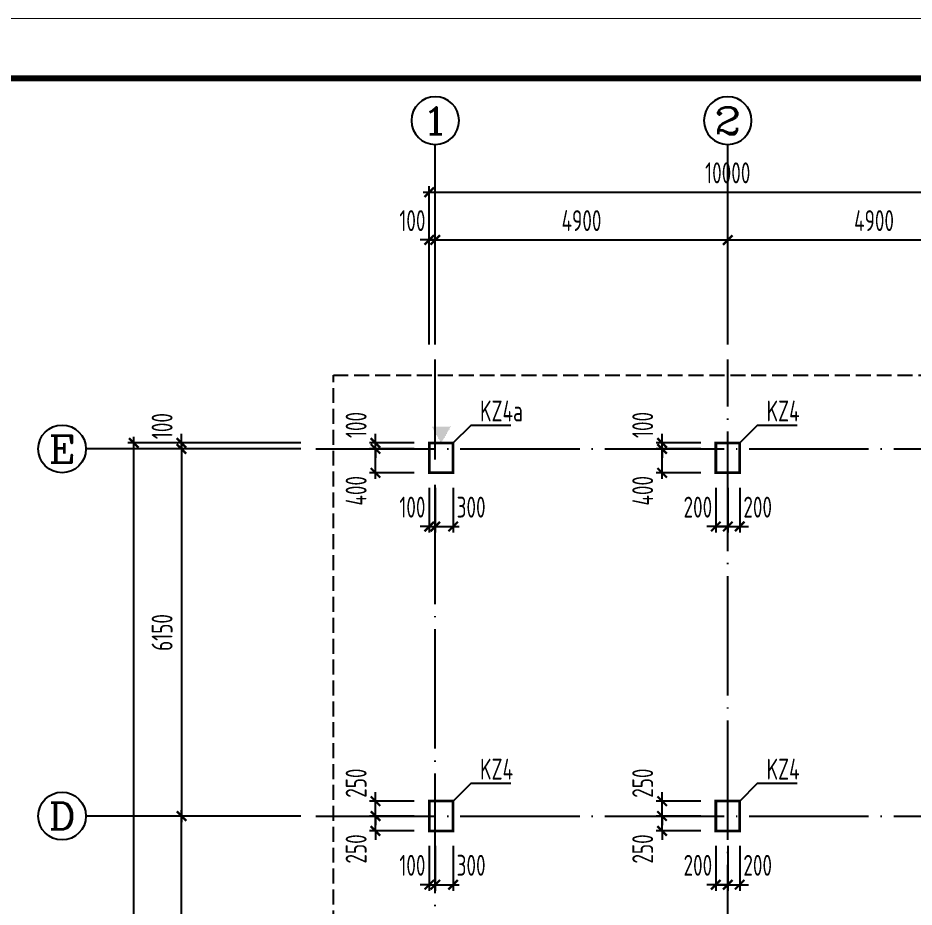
# Model space of a CAD drawing. Extents: x 287149 to 898857, y 100802 to 160212.
# Drawn here: x 613297 to 628308, y 127937 to 142832 of the extents above; entities that cross this region are included whole.
import ezdxf
from ezdxf.enums import TextEntityAlignment as Align

# ---------------------------------------------------------------- set-up
doc = ezdxf.new("R2010")
doc.units = 0
doc.header["$LTSCALE"] = 1000
doc.linetypes.add('DASH', pattern=[0.35, 0.25, -0.1])
doc.linetypes.add('DOTE', pattern=[2.42, 2, -0.2, 0.02, -0.2])
doc.layers.get('0').update_dxf_attribs({"linetype": 'CONTINUOUS'})
doc.layers.get('DEFPOINTS').update_dxf_attribs({"linetype": 'CONTINUOUS'})
for name, color, linetype in [('AXIS', 8, 'DOTE'), ('AXIS_DIM', 3, 'CONTINUOUS'), ('AXIS_TEXT', 3, 'CONTINUOUS'), ('COLU', 7, 'CONTINUOUS'), ('DIM', 3, 'CONTINUOUS'), ('FRAME', 3, 'CONTINUOUS'), ('SJSM', 150, 'CONTINUOUS'), ('TEXT', 7, 'CONTINUOUS'), ('填充', 8, 'CONTINUOUS')]:
    doc.layers.add(name, color=color, linetype=linetype)
doc.styles.add('_AXIS', font='complex.shx', dxfattribs={"bigfont": 'gbcbig.shx'})
doc.styles.add('COMPLEX', font='COMPLEX')
doc.styles.add('TSSD_Dimension', font='tssdeng.shx', dxfattribs={"width": 0.7, "bigfont": 'hztxt.shx'})
doc.styles.add('TSSD_Rein', font='tssdeng.shx', dxfattribs={"width": 0.7, "bigfont": 'hztxt.shx'})
doc.dimstyles.new('TSSD_100_100', dxfattribs={"dimtxt": 350, "dimasz": 150, "dimexe": 100, "dimexo": 250, "dimgap": 150, "dimtad": 1, "dimdec": 0, "dimzin": 0, "dimdsep": 46, "dimtxsty": 'TSSD_Dimension', "dimblk": 'ARCHTICK', "dimcen": 0, "dimdle": 100, "dimclrd": 3, "dimclre": 3, "dimclrt": 7, "dimadec": 0, "dimazin": 0, "dimtfac": 1, "dimtdec": 0, "dimtix": 1, "dimtmove": 2, "dimatfit": 3, "dimfxl": 100, "dimtolj": 1, "dimtzin": 0, "dimarcsym": 0})

# ---------------------------------------------------------------- blocks, each defined once
blk = doc.blocks.new('A$C2F0C53E4')
at = {"layer": 'FRAME'}
for points, const_width in [([(10, 42010), (10, 10), (59410, 10), (59410, 42010)], 20), ([(2510, 41010), (2510, 1010), (58410, 1010), (58410, 41010)], 100)]:
    blk.add_lwpolyline(points, close=True, dxfattribs=dict(at, const_width=const_width))
blk = doc.blocks.new('_ARCHTICK')
at = {"color": 0}
blk.add_lwpolyline([(-0.53033, -0.53033, 0.25, 0.25, 0), (0.53033, 0.53033, 0.5, 0.5, 0)], format="xyseb", dxfattribs=at)
blk = doc.blocks.new('*D93')
at = {"layer": 'AXIS_DIM', "color": 3, "lineweight": -2}
for p, q in [((620286.971394, 137361.708046), (620286.971394, 139211.631469)), ((625186.971394, 137361.708046), (625186.971394, 139211.631469)), ((620186.971394, 139111.631469), (625286.971394, 139111.631469))]:
    blk.add_line(p, q, dxfattribs=at)
at = {"layer": 'DEFPOINTS', "color": 0}
for p in [(625186.971394, 139111.631469), (620286.971394, 137111.708046), (625186.971394, 137111.708046)]:
    blk.add_point(p, dxfattribs=at)
at = {"layer": 'AXIS_DIM', "color": 3, "lineweight": -2, "xscale": 150, "yscale": 150, "zscale": 150, "rotation": 180}
blk.add_blockref('_ARCHTICK', (620286.971394, 139111.631469), dxfattribs=at)
at = {"layer": 'AXIS_DIM', "color": 3, "lineweight": -2, "xscale": 150, "yscale": 150, "zscale": 150}
blk.add_blockref('_ARCHTICK', (625186.971394, 139111.631469), dxfattribs=at)
at = {"layer": 'AXIS_DIM', "color": 7, "insert": (622736.971394, 139436.631469), "char_height": 350, "attachment_point": 5, "style": 'TSSD_Dimension'}
blk.add_mtext('\\A1;4900', dxfattribs=at)
blk = doc.blocks.new('*D94')
at = {"layer": 'AXIS_DIM', "color": 3, "lineweight": -2}
for p, q in [((625186.971394, 137361.708046), (625186.971394, 139211.631469)), ((630086.971394, 137361.708046), (630086.971394, 139211.631469)), ((625086.971394, 139111.631469), (630186.971394, 139111.631469))]:
    blk.add_line(p, q, dxfattribs=at)
at = {"layer": 'DEFPOINTS', "color": 0}
for p in [(630086.971394, 139111.631469), (625186.971394, 137111.708046), (630086.971394, 137111.708046)]:
    blk.add_point(p, dxfattribs=at)
at = {"layer": 'AXIS_DIM', "color": 3, "lineweight": -2, "xscale": 150, "yscale": 150, "zscale": 150, "rotation": 180}
blk.add_blockref('_ARCHTICK', (625186.971394, 139111.631469), dxfattribs=at)
at = {"layer": 'AXIS_DIM', "color": 3, "lineweight": -2, "xscale": 150, "yscale": 150, "zscale": 150}
blk.add_blockref('_ARCHTICK', (630086.971394, 139111.631469), dxfattribs=at)
at = {"layer": 'AXIS_DIM', "color": 7, "insert": (627636.971394, 139436.631469), "char_height": 350, "attachment_point": 5, "style": 'TSSD_Dimension'}
blk.add_mtext('\\A1;4900', dxfattribs=at)
blk = doc.blocks.new('*D97')
at = {"layer": 'AXIS_DIM', "color": 3, "lineweight": -2}
for p, q in [((616037.044864, 135711.708046), (616037.044864, 129361.708046)), ((618036.971394, 135611.708046), (615937.044864, 135611.708046)), ((618036.971394, 129461.708046), (615937.044864, 129461.708046))]:
    blk.add_line(p, q, dxfattribs=at)
at = {"layer": 'DEFPOINTS', "color": 0}
for p in [(618286.971394, 135611.708046), (616037.044864, 129461.708046), (618286.971394, 129461.708046)]:
    blk.add_point(p, dxfattribs=at)
at = {"layer": 'AXIS_DIM', "color": 3, "lineweight": -2, "xscale": 150, "yscale": 150, "zscale": 150}
for p, rotation in [((616037.044864, 135611.708046), 90), ((616037.044864, 129461.708046), 270)]:
    blk.add_blockref('_ARCHTICK', p, dxfattribs=dict(at, rotation=rotation))
at = {"layer": 'AXIS_DIM', "color": 7, "insert": (615712.044864, 132536.708046), "char_height": 350, "attachment_point": 5, "rotation": 90, "style": 'TSSD_Dimension'}
blk.add_mtext('\\A1;6150', dxfattribs=at)
blk = doc.blocks.new('*D98')
at = {"layer": 'AXIS_DIM', "color": 3, "lineweight": -2}
for p, q in [((620086.971394, 139911.631469), (630286.971394, 139911.631469)), ((620186.971394, 137361.708046), (620186.971394, 140011.631469)), ((630186.971394, 137361.708046), (630186.971394, 140011.631469))]:
    blk.add_line(p, q, dxfattribs=at)
at = {"layer": 'DEFPOINTS', "color": 0}
for p in [(630186.971394, 139911.631469), (620186.971394, 137111.708046), (630186.971394, 137111.708046)]:
    blk.add_point(p, dxfattribs=at)
at = {"layer": 'AXIS_DIM', "color": 3, "lineweight": -2, "xscale": 150, "yscale": 150, "zscale": 150, "rotation": 180}
blk.add_blockref('_ARCHTICK', (620186.971394, 139911.631469), dxfattribs=at)
at = {"layer": 'AXIS_DIM', "color": 3, "lineweight": -2, "xscale": 150, "yscale": 150, "zscale": 150}
blk.add_blockref('_ARCHTICK', (630186.971394, 139911.631469), dxfattribs=at)
at = {"layer": 'AXIS_DIM', "color": 7, "insert": (625186.971394, 140236.631469), "char_height": 350, "attachment_point": 5, "style": 'TSSD_Dimension'}
blk.add_mtext('\\A1;10000', dxfattribs=at)
blk = doc.blocks.new('*D99')
at = {"layer": 'AXIS_DIM', "color": 3, "lineweight": -2}
for p, q in [((618036.971394, 135711.708046), (615137.044864, 135711.708046)), ((615237.044864, 110611.708046), (615237.044864, 135811.708046)), ((618036.971394, 110711.708046), (615137.044864, 110711.708046))]:
    blk.add_line(p, q, dxfattribs=at)
at = {"layer": 'DEFPOINTS', "color": 0}
for p in [(615237.044864, 135711.708046), (618286.971394, 135711.708046), (618286.971394, 110711.708046)]:
    blk.add_point(p, dxfattribs=at)
at = {"layer": 'AXIS_DIM', "color": 3, "lineweight": -2, "xscale": 150, "yscale": 150, "zscale": 150}
for p, rotation in [((615237.044864, 135711.708046), 90), ((615237.044864, 110711.708046), 270)]:
    blk.add_blockref('_ARCHTICK', p, dxfattribs=dict(at, rotation=rotation))
at = {"layer": 'AXIS_DIM', "color": 7, "insert": (614912.044864, 123211.708046), "char_height": 350, "attachment_point": 5, "rotation": 90, "style": 'TSSD_Dimension'}
blk.add_mtext('\\A1;25000', dxfattribs=at)
blk = doc.blocks.new('*D101')
at = {"layer": 'AXIS_DIM', "color": 3, "lineweight": -2}
for p, q in [((616037.044864, 135711.708046), (616037.044864, 135861.708046)), ((618036.971394, 135711.708046), (615937.044864, 135711.708046)), ((616037.044864, 135611.708046), (616037.044864, 135711.708046)), ((618036.971394, 135611.708046), (615937.044864, 135611.708046)), ((616037.044864, 135611.708046), (616037.044864, 135461.708046))]:
    blk.add_line(p, q, dxfattribs=at)
at = {"layer": 'DEFPOINTS', "color": 0}
for p in [(616037.044864, 135711.708046), (618286.971394, 135711.708046), (618286.971394, 135611.708046)]:
    blk.add_point(p, dxfattribs=at)
at = {"layer": 'AXIS_DIM', "color": 3, "lineweight": -2, "xscale": 150, "yscale": 150, "zscale": 150}
for p, rotation in [((616037.044864, 135711.708046), 270), ((616037.044864, 135611.708046), 90)]:
    blk.add_blockref('_ARCHTICK', p, dxfattribs=dict(at, rotation=rotation))
at = {"layer": 'AXIS_DIM', "color": 7, "insert": (615712.044864, 135993.951635), "char_height": 350, "attachment_point": 5, "rotation": 90, "style": 'TSSD_Dimension'}
blk.add_mtext('\\A1;100', dxfattribs=at)
blk = doc.blocks.new('*D103')
at = {"layer": 'AXIS_DIM', "color": 3, "lineweight": -2}
for p, q in [((620186.971394, 137361.708046), (620186.971394, 139211.631469)), ((620286.971394, 137361.708046), (620286.971394, 139211.631469)), ((620186.971394, 139111.631469), (620036.971394, 139111.631469)), ((620286.971394, 139111.631469), (620186.971394, 139111.631469)), ((620286.971394, 139111.631469), (620436.971394, 139111.631469))]:
    blk.add_line(p, q, dxfattribs=at)
at = {"layer": 'DEFPOINTS', "color": 0}
for p in [(620186.971394, 139111.631469), (620186.971394, 137111.708046), (620286.971394, 137111.708046)]:
    blk.add_point(p, dxfattribs=at)
at = {"layer": 'AXIS_DIM', "color": 3, "lineweight": -2, "xscale": 150, "yscale": 150, "zscale": 150}
blk.add_blockref('_ARCHTICK', (620186.971394, 139111.631469), dxfattribs=at)
at = {"layer": 'AXIS_DIM', "color": 3, "lineweight": -2, "xscale": 150, "yscale": 150, "zscale": 150, "rotation": 180}
blk.add_blockref('_ARCHTICK', (620286.971394, 139111.631469), dxfattribs=at)
at = {"layer": 'AXIS_DIM', "color": 7, "insert": (619904.727804, 139436.631469), "char_height": 350, "attachment_point": 5, "style": 'TSSD_Dimension'}
blk.add_mtext('\\A1;100', dxfattribs=at)
blk = doc.blocks.new('_AXISO')
blk.add_circle((0, 0), 0.5)
at = {"layer": 'AXIS_TEXT', "style": 'COMPLEX', "width": 1.041667}
blk.add_attdef('A', text='', height=0.56, dxfattribs=at).set_placement((-0.25, -0.28), (0.25, -0.28), align=Align.FIT)
blk = doc.blocks.new('*D104')
at = {"layer": 'AXIS_DIM', "color": 3, "lineweight": -2}
for p, q in [((616037.044864, 123111.708046), (616037.044864, 129561.708046)), ((618036.971394, 129461.708046), (615937.044864, 129461.708046)), ((618036.971394, 123211.708046), (615937.044864, 123211.708046))]:
    blk.add_line(p, q, dxfattribs=at)
at = {"layer": 'DEFPOINTS', "color": 0}
for p in [(616037.044864, 129461.708046), (618286.971394, 129461.708046), (618286.971394, 123211.708046)]:
    blk.add_point(p, dxfattribs=at)
at = {"layer": 'AXIS_DIM', "color": 3, "lineweight": -2, "xscale": 150, "yscale": 150, "zscale": 150}
for p, rotation in [((616037.044864, 129461.708046), 90), ((616037.044864, 123211.708046), 270)]:
    blk.add_blockref('_ARCHTICK', p, dxfattribs=dict(at, rotation=rotation))
at = {"layer": 'AXIS_DIM', "color": 7, "insert": (615712.044864, 126336.708046), "char_height": 350, "attachment_point": 5, "rotation": 90, "style": 'TSSD_Dimension'}
blk.add_mtext('\\A1;6250', dxfattribs=at)
blk = doc.blocks.new('*D146')
at = {"layer": 'DEFPOINTS', "color": 0}
for p in [(620186.971394, 129211.708141), (620286.971394, 129211.708141), (620286.971394, 128311.708141)]:
    blk.add_point(p, dxfattribs=at)
at = {"layer": 'DIM', "color": 3, "lineweight": -2}
for p, q in [((620186.971394, 128961.708141), (620186.971394, 128211.708141)), ((620286.971394, 128961.708141), (620286.971394, 128211.708141)), ((620186.971394, 128311.708141), (620036.971394, 128311.708141)), ((620186.971394, 128311.708141), (620286.971394, 128311.708141)), ((620286.971394, 128311.708141), (620436.971394, 128311.708141))]:
    blk.add_line(p, q, dxfattribs=at)
at = {"layer": 'DIM', "color": 3, "lineweight": -2, "xscale": 150, "yscale": 150, "zscale": 150}
blk.add_blockref('_ARCHTICK', (620186.971394, 128311.708141), dxfattribs=at)
at = {"layer": 'DIM', "color": 3, "lineweight": -2, "xscale": 150, "yscale": 150, "zscale": 150, "rotation": 180}
blk.add_blockref('_ARCHTICK', (620286.971394, 128311.708141), dxfattribs=at)
at = {"layer": 'DIM', "color": 7, "insert": (619904.727804, 128636.708141), "char_height": 350, "attachment_point": 5, "style": 'TSSD_Dimension'}
blk.add_mtext('\\A1;100', dxfattribs=at)
blk = doc.blocks.new('*D147')
at = {"layer": 'DEFPOINTS', "color": 0}
for p in [(620286.971394, 129211.708141), (620586.971394, 129211.708141), (620586.971394, 128311.708141)]:
    blk.add_point(p, dxfattribs=at)
at = {"layer": 'DIM', "color": 3, "lineweight": -2}
for p, q in [((620286.971394, 128961.708141), (620286.971394, 128211.708141)), ((620586.971394, 128961.708141), (620586.971394, 128211.708141)), ((620186.971394, 128311.708141), (620686.971394, 128311.708141))]:
    blk.add_line(p, q, dxfattribs=at)
at = {"layer": 'DIM', "color": 3, "lineweight": -2, "xscale": 150, "yscale": 150, "zscale": 150, "rotation": 180}
blk.add_blockref('_ARCHTICK', (620286.971394, 128311.708141), dxfattribs=at)
at = {"layer": 'DIM', "color": 3, "lineweight": -2, "xscale": 150, "yscale": 150, "zscale": 150}
blk.add_blockref('_ARCHTICK', (620586.971394, 128311.708141), dxfattribs=at)
at = {"layer": 'DIM', "color": 7, "insert": (620888.061138, 128636.708141), "char_height": 350, "attachment_point": 5, "style": 'TSSD_Dimension'}
blk.add_mtext('\\A1;300', dxfattribs=at)
blk = doc.blocks.new('*D148')
at = {"layer": 'DEFPOINTS', "color": 0}
for p in [(619286.971394, 129461.708046), (620186.971394, 129461.708046), (620186.971394, 129211.708141)]:
    blk.add_point(p, dxfattribs=at)
at = {"layer": 'DIM', "color": 3, "lineweight": -2}
for p, q in [((619286.971394, 129461.708046), (619286.971394, 129611.708046)), ((619936.971394, 129461.708046), (619186.971394, 129461.708046)), ((619286.971394, 129211.708141), (619286.971394, 129461.708046)), ((619936.971394, 129211.708141), (619186.971394, 129211.708141)), ((619286.971394, 129211.708141), (619286.971394, 129061.708141))]:
    blk.add_line(p, q, dxfattribs=at)
at = {"layer": 'DIM', "color": 3, "lineweight": -2, "xscale": 150, "yscale": 150, "zscale": 150}
for p, rotation in [((619286.971394, 129461.708046), 270), ((619286.971394, 129211.708141), 90)]:
    blk.add_blockref('_ARCHTICK', p, dxfattribs=dict(at, rotation=rotation))
at = {"layer": 'DIM', "color": 7, "insert": (618961.971394, 128910.618398), "char_height": 350, "attachment_point": 5, "rotation": 90, "style": 'TSSD_Dimension'}
blk.add_mtext('\\A1;250', dxfattribs=at)
blk = doc.blocks.new('*D149')
at = {"layer": 'DEFPOINTS', "color": 0}
for p in [(619286.971394, 129711.70795), (620186.971394, 129711.70795), (620186.971394, 129461.708046)]:
    blk.add_point(p, dxfattribs=at)
at = {"layer": 'DIM', "color": 3, "lineweight": -2}
for p, q in [((619286.971394, 129711.70795), (619286.971394, 129861.70795)), ((619936.971394, 129711.70795), (619186.971394, 129711.70795)), ((619286.971394, 129461.708046), (619286.971394, 129711.70795)), ((619936.971394, 129461.708046), (619186.971394, 129461.708046)), ((619286.971394, 129461.708046), (619286.971394, 129311.708046))]:
    blk.add_line(p, q, dxfattribs=at)
at = {"layer": 'DIM', "color": 3, "lineweight": -2, "xscale": 150, "yscale": 150, "zscale": 150}
for p, rotation in [((619286.971394, 129711.70795), 270), ((619286.971394, 129461.708046), 90)]:
    blk.add_blockref('_ARCHTICK', p, dxfattribs=dict(at, rotation=rotation))
at = {"layer": 'DIM', "color": 7, "insert": (618961.971394, 130012.797694), "char_height": 350, "attachment_point": 5, "rotation": 90, "style": 'TSSD_Dimension'}
blk.add_mtext('\\A1;250', dxfattribs=at)
blk = doc.blocks.new('*D150')
at = {"layer": 'DEFPOINTS', "color": 0}
for p in [(624986.971394, 129211.708141), (625186.971394, 129211.708141), (625186.971394, 128311.708141)]:
    blk.add_point(p, dxfattribs=at)
at = {"layer": 'DIM', "color": 3, "lineweight": -2}
for p, q in [((624986.971394, 128961.708141), (624986.971394, 128211.708141)), ((625186.971394, 128961.708141), (625186.971394, 128211.708141)), ((624986.971394, 128311.708141), (624836.971394, 128311.708141)), ((624986.971394, 128311.708141), (625186.971394, 128311.708141)), ((625186.971394, 128311.708141), (625336.971394, 128311.708141))]:
    blk.add_line(p, q, dxfattribs=at)
at = {"layer": 'DIM', "color": 3, "lineweight": -2, "xscale": 150, "yscale": 150, "zscale": 150}
blk.add_blockref('_ARCHTICK', (624986.971394, 128311.708141), dxfattribs=at)
at = {"layer": 'DIM', "color": 3, "lineweight": -2, "xscale": 150, "yscale": 150, "zscale": 150, "rotation": 180}
blk.add_blockref('_ARCHTICK', (625186.971394, 128311.708141), dxfattribs=at)
at = {"layer": 'DIM', "color": 7, "insert": (624685.88165, 128636.708141), "char_height": 350, "attachment_point": 5, "style": 'TSSD_Dimension'}
blk.add_mtext('\\A1;200', dxfattribs=at)
blk = doc.blocks.new('*D151')
at = {"layer": 'DEFPOINTS', "color": 0}
for p in [(625186.971394, 129211.708141), (625386.971394, 129211.708141), (625386.971394, 128311.708141)]:
    blk.add_point(p, dxfattribs=at)
at = {"layer": 'DIM', "color": 3, "lineweight": -2}
for p, q in [((625186.971394, 128961.708141), (625186.971394, 128211.708141)), ((625386.971394, 128961.708141), (625386.971394, 128211.708141)), ((625186.971394, 128311.708141), (625036.971394, 128311.708141)), ((625186.971394, 128311.708141), (625386.971394, 128311.708141)), ((625386.971394, 128311.708141), (625536.971394, 128311.708141))]:
    blk.add_line(p, q, dxfattribs=at)
at = {"layer": 'DIM', "color": 3, "lineweight": -2, "xscale": 150, "yscale": 150, "zscale": 150}
blk.add_blockref('_ARCHTICK', (625186.971394, 128311.708141), dxfattribs=at)
at = {"layer": 'DIM', "color": 3, "lineweight": -2, "xscale": 150, "yscale": 150, "zscale": 150, "rotation": 180}
blk.add_blockref('_ARCHTICK', (625386.971394, 128311.708141), dxfattribs=at)
at = {"layer": 'DIM', "color": 7, "insert": (625688.061138, 128636.708141), "char_height": 350, "attachment_point": 5, "style": 'TSSD_Dimension'}
blk.add_mtext('\\A1;200', dxfattribs=at)
blk = doc.blocks.new('*D152')
at = {"layer": 'DEFPOINTS', "color": 0}
for p in [(624086.971394, 129461.708046), (624986.971394, 129461.708046), (624986.971394, 129211.708141)]:
    blk.add_point(p, dxfattribs=at)
at = {"layer": 'DIM', "color": 3, "lineweight": -2}
for p, q in [((624086.971394, 129461.708046), (624086.971394, 129611.708046)), ((624736.971394, 129461.708046), (623986.971394, 129461.708046)), ((624086.971394, 129211.708141), (624086.971394, 129461.708046)), ((624736.971394, 129211.708141), (623986.971394, 129211.708141)), ((624086.971394, 129211.708141), (624086.971394, 129061.708141))]:
    blk.add_line(p, q, dxfattribs=at)
at = {"layer": 'DIM', "color": 3, "lineweight": -2, "xscale": 150, "yscale": 150, "zscale": 150}
for p, rotation in [((624086.971394, 129461.708046), 270), ((624086.971394, 129211.708141), 90)]:
    blk.add_blockref('_ARCHTICK', p, dxfattribs=dict(at, rotation=rotation))
at = {"layer": 'DIM', "color": 7, "insert": (623761.971394, 128910.618398), "char_height": 350, "attachment_point": 5, "rotation": 90, "style": 'TSSD_Dimension'}
blk.add_mtext('\\A1;250', dxfattribs=at)
blk = doc.blocks.new('*D153')
at = {"layer": 'DEFPOINTS', "color": 0}
for p in [(624086.971394, 129711.70795), (624986.971394, 129711.70795), (624986.971394, 129461.708046)]:
    blk.add_point(p, dxfattribs=at)
at = {"layer": 'DIM', "color": 3, "lineweight": -2}
for p, q in [((624086.971394, 129711.70795), (624086.971394, 129861.70795)), ((624736.971394, 129711.70795), (623986.971394, 129711.70795)), ((624086.971394, 129461.708046), (624086.971394, 129711.70795)), ((624736.971394, 129461.708046), (623986.971394, 129461.708046)), ((624086.971394, 129461.708046), (624086.971394, 129311.708046))]:
    blk.add_line(p, q, dxfattribs=at)
at = {"layer": 'DIM', "color": 3, "lineweight": -2, "xscale": 150, "yscale": 150, "zscale": 150}
for p, rotation in [((624086.971394, 129711.70795), 270), ((624086.971394, 129461.708046), 90)]:
    blk.add_blockref('_ARCHTICK', p, dxfattribs=dict(at, rotation=rotation))
at = {"layer": 'DIM', "color": 7, "insert": (623761.971394, 130012.797694), "char_height": 350, "attachment_point": 5, "rotation": 90, "style": 'TSSD_Dimension'}
blk.add_mtext('\\A1;250', dxfattribs=at)
blk = doc.blocks.new('*D158')
at = {"layer": 'DEFPOINTS', "color": 0}
for p in [(620186.971394, 135211.708141), (620286.971394, 135211.708141), (620286.971394, 134311.708141)]:
    blk.add_point(p, dxfattribs=at)
at = {"layer": 'DIM', "color": 3, "lineweight": -2}
for p, q in [((620186.971394, 134961.708141), (620186.971394, 134211.708141)), ((620286.971394, 134961.708141), (620286.971394, 134211.708141)), ((620186.971394, 134311.708141), (620036.971394, 134311.708141)), ((620186.971394, 134311.708141), (620286.971394, 134311.708141)), ((620286.971394, 134311.708141), (620436.971394, 134311.708141))]:
    blk.add_line(p, q, dxfattribs=at)
at = {"layer": 'DIM', "color": 3, "lineweight": -2, "xscale": 150, "yscale": 150, "zscale": 150}
blk.add_blockref('_ARCHTICK', (620186.971394, 134311.708141), dxfattribs=at)
at = {"layer": 'DIM', "color": 3, "lineweight": -2, "xscale": 150, "yscale": 150, "zscale": 150, "rotation": 180}
blk.add_blockref('_ARCHTICK', (620286.971394, 134311.708141), dxfattribs=at)
at = {"layer": 'DIM', "color": 7, "insert": (619904.727804, 134636.708141), "char_height": 350, "attachment_point": 5, "style": 'TSSD_Dimension'}
blk.add_mtext('\\A1;100', dxfattribs=at)
blk = doc.blocks.new('*D159')
at = {"layer": 'DEFPOINTS', "color": 0}
for p in [(620286.971394, 135211.708141), (620586.971394, 135211.708141), (620586.971394, 134311.708141)]:
    blk.add_point(p, dxfattribs=at)
at = {"layer": 'DIM', "color": 3, "lineweight": -2}
for p, q in [((620286.971394, 134961.708141), (620286.971394, 134211.708141)), ((620586.971394, 134961.708141), (620586.971394, 134211.708141)), ((620186.971394, 134311.708141), (620686.971394, 134311.708141))]:
    blk.add_line(p, q, dxfattribs=at)
at = {"layer": 'DIM', "color": 3, "lineweight": -2, "xscale": 150, "yscale": 150, "zscale": 150, "rotation": 180}
blk.add_blockref('_ARCHTICK', (620286.971394, 134311.708141), dxfattribs=at)
at = {"layer": 'DIM', "color": 3, "lineweight": -2, "xscale": 150, "yscale": 150, "zscale": 150}
blk.add_blockref('_ARCHTICK', (620586.971394, 134311.708141), dxfattribs=at)
at = {"layer": 'DIM', "color": 7, "insert": (620888.061138, 134636.708141), "char_height": 350, "attachment_point": 5, "style": 'TSSD_Dimension'}
blk.add_mtext('\\A1;300', dxfattribs=at)
blk = doc.blocks.new('*D160')
at = {"layer": 'DEFPOINTS', "color": 0}
for p in [(619286.971394, 135611.708046), (620186.971394, 135611.708046), (620186.971394, 135211.708141)]:
    blk.add_point(p, dxfattribs=at)
at = {"layer": 'DIM', "color": 3, "lineweight": -2}
for p, q in [((619286.971394, 135111.708141), (619286.971394, 135711.708046)), ((619936.971394, 135611.708046), (619186.971394, 135611.708046)), ((619936.971394, 135211.708141), (619186.971394, 135211.708141))]:
    blk.add_line(p, q, dxfattribs=at)
at = {"layer": 'DIM', "color": 3, "lineweight": -2, "xscale": 150, "yscale": 150, "zscale": 150}
for p, rotation in [((619286.971394, 135611.708046), 90), ((619286.971394, 135211.708141), 270)]:
    blk.add_blockref('_ARCHTICK', p, dxfattribs=dict(at, rotation=rotation))
at = {"layer": 'DIM', "color": 7, "insert": (618961.971394, 134910.618398), "char_height": 350, "attachment_point": 5, "rotation": 90, "style": 'TSSD_Dimension'}
blk.add_mtext('\\A1;400', dxfattribs=at)
blk = doc.blocks.new('*D161')
at = {"layer": 'DEFPOINTS', "color": 0}
for p in [(619286.971394, 135711.70795), (620186.971394, 135711.70795), (620186.971394, 135611.708046)]:
    blk.add_point(p, dxfattribs=at)
at = {"layer": 'DIM', "color": 3, "lineweight": -2}
for p, q in [((619286.971394, 135711.70795), (619286.971394, 135861.70795)), ((619936.971394, 135711.70795), (619186.971394, 135711.70795)), ((619286.971394, 135611.708046), (619286.971394, 135711.70795)), ((619936.971394, 135611.708046), (619186.971394, 135611.708046)), ((619286.971394, 135611.708046), (619286.971394, 135461.708046))]:
    blk.add_line(p, q, dxfattribs=at)
at = {"layer": 'DIM', "color": 3, "lineweight": -2, "xscale": 150, "yscale": 150, "zscale": 150}
for p, rotation in [((619286.971394, 135711.70795), 270), ((619286.971394, 135611.708046), 90)]:
    blk.add_blockref('_ARCHTICK', p, dxfattribs=dict(at, rotation=rotation))
at = {"layer": 'DIM', "color": 7, "insert": (618961.971394, 136012.797694), "char_height": 350, "attachment_point": 5, "rotation": 90, "style": 'TSSD_Dimension'}
blk.add_mtext('\\A1;100', dxfattribs=at)
blk = doc.blocks.new('*D162')
at = {"layer": 'DEFPOINTS', "color": 0}
for p in [(624986.971394, 135211.708141), (625186.971394, 135211.708141), (625186.971394, 134311.708141)]:
    blk.add_point(p, dxfattribs=at)
at = {"layer": 'DIM', "color": 3, "lineweight": -2}
for p, q in [((624986.971394, 134961.708141), (624986.971394, 134211.708141)), ((625186.971394, 134961.708141), (625186.971394, 134211.708141)), ((624986.971394, 134311.708141), (624836.971394, 134311.708141)), ((624986.971394, 134311.708141), (625186.971394, 134311.708141)), ((625186.971394, 134311.708141), (625336.971394, 134311.708141))]:
    blk.add_line(p, q, dxfattribs=at)
at = {"layer": 'DIM', "color": 3, "lineweight": -2, "xscale": 150, "yscale": 150, "zscale": 150}
blk.add_blockref('_ARCHTICK', (624986.971394, 134311.708141), dxfattribs=at)
at = {"layer": 'DIM', "color": 3, "lineweight": -2, "xscale": 150, "yscale": 150, "zscale": 150, "rotation": 180}
blk.add_blockref('_ARCHTICK', (625186.971394, 134311.708141), dxfattribs=at)
at = {"layer": 'DIM', "color": 7, "insert": (624685.88165, 134636.708141), "char_height": 350, "attachment_point": 5, "style": 'TSSD_Dimension'}
blk.add_mtext('\\A1;200', dxfattribs=at)
blk = doc.blocks.new('*D163')
at = {"layer": 'DEFPOINTS', "color": 0}
for p in [(625186.971394, 135211.708141), (625386.971394, 135211.708141), (625386.971394, 134311.708141)]:
    blk.add_point(p, dxfattribs=at)
at = {"layer": 'DIM', "color": 3, "lineweight": -2}
for p, q in [((625186.971394, 134961.708141), (625186.971394, 134211.708141)), ((625386.971394, 134961.708141), (625386.971394, 134211.708141)), ((625186.971394, 134311.708141), (625036.971394, 134311.708141)), ((625186.971394, 134311.708141), (625386.971394, 134311.708141)), ((625386.971394, 134311.708141), (625536.971394, 134311.708141))]:
    blk.add_line(p, q, dxfattribs=at)
at = {"layer": 'DIM', "color": 3, "lineweight": -2, "xscale": 150, "yscale": 150, "zscale": 150}
blk.add_blockref('_ARCHTICK', (625186.971394, 134311.708141), dxfattribs=at)
at = {"layer": 'DIM', "color": 3, "lineweight": -2, "xscale": 150, "yscale": 150, "zscale": 150, "rotation": 180}
blk.add_blockref('_ARCHTICK', (625386.971394, 134311.708141), dxfattribs=at)
at = {"layer": 'DIM', "color": 7, "insert": (625688.061138, 134636.708141), "char_height": 350, "attachment_point": 5, "style": 'TSSD_Dimension'}
blk.add_mtext('\\A1;200', dxfattribs=at)
blk = doc.blocks.new('*D164')
at = {"layer": 'DEFPOINTS', "color": 0}
for p in [(624086.971394, 135611.708046), (624986.971394, 135611.708046), (624986.971394, 135211.708141)]:
    blk.add_point(p, dxfattribs=at)
at = {"layer": 'DIM', "color": 3, "lineweight": -2}
for p, q in [((624086.971394, 135111.708141), (624086.971394, 135711.708046)), ((624736.971394, 135611.708046), (623986.971394, 135611.708046)), ((624736.971394, 135211.708141), (623986.971394, 135211.708141))]:
    blk.add_line(p, q, dxfattribs=at)
at = {"layer": 'DIM', "color": 3, "lineweight": -2, "xscale": 150, "yscale": 150, "zscale": 150}
for p, rotation in [((624086.971394, 135611.708046), 90), ((624086.971394, 135211.708141), 270)]:
    blk.add_blockref('_ARCHTICK', p, dxfattribs=dict(at, rotation=rotation))
at = {"layer": 'DIM', "color": 7, "insert": (623761.971394, 134910.618398), "char_height": 350, "attachment_point": 5, "rotation": 90, "style": 'TSSD_Dimension'}
blk.add_mtext('\\A1;400', dxfattribs=at)
blk = doc.blocks.new('*D165')
at = {"layer": 'DEFPOINTS', "color": 0}
for p in [(624086.971394, 135711.70795), (624986.971394, 135711.70795), (624986.971394, 135611.708046)]:
    blk.add_point(p, dxfattribs=at)
at = {"layer": 'DIM', "color": 3, "lineweight": -2}
for p, q in [((624086.971394, 135711.70795), (624086.971394, 135861.70795)), ((624736.971394, 135711.70795), (623986.971394, 135711.70795)), ((624086.971394, 135611.708046), (624086.971394, 135711.70795)), ((624736.971394, 135611.708046), (623986.971394, 135611.708046)), ((624086.971394, 135611.708046), (624086.971394, 135461.708046))]:
    blk.add_line(p, q, dxfattribs=at)
at = {"layer": 'DIM', "color": 3, "lineweight": -2, "xscale": 150, "yscale": 150, "zscale": 150}
for p, rotation in [((624086.971394, 135711.70795), 270), ((624086.971394, 135611.708046), 90)]:
    blk.add_blockref('_ARCHTICK', p, dxfattribs=dict(at, rotation=rotation))
at = {"layer": 'DIM', "color": 7, "insert": (623761.971394, 136012.797694), "char_height": 350, "attachment_point": 5, "rotation": 90, "style": 'TSSD_Dimension'}
blk.add_mtext('\\A1;100', dxfattribs=at)

msp = doc.modelspace()

# ---------------------------------------------------------------- hatches: boundary and pattern name
at = {"layer": 'SJSM', "linetype": 'Continuous'}
msp.add_hatch(color=1, dxfattribs=at).paths.add_polyline_path([(620543.725, 135983.212), (620230.218, 135983.212), (620386.971, 135711.708)])

# ---------------------------------------------------------------- linework, layer by layer
at = {"layer": 'AXIS'}
for p, q in [((620286.971, 108811.708), (620286.971, 137111.708)), ((625186.971, 116961.708), (625186.971, 137111.708)), ((618286.971, 135611.708), (632086.971, 135611.708)), ((618286.971, 129461.708), (632086.971, 129461.708))]:
    msp.add_line(p, q, dxfattribs=at)
at = {"layer": 'AXIS_TEXT'}
for p, q in [((620286.971, 137361.708), (620286.971, 140711.631)), ((625186.971, 137361.708), (625186.971, 140711.631)), ((618036.971, 135611.708), (614437.045, 135611.708)), ((618036.971, 129461.708), (614437.045, 129461.708))]:
    msp.add_line(p, q, dxfattribs=at)
at = {"layer": 'COLU', "ltscale": 0.01, "const_width": 45}
for points in [[(620586.971, 135211.708), (620586.971, 135711.708), (620186.971, 135711.708), (620186.971, 135211.708)], [(625386.971, 135211.708), (625386.971, 135711.708), (624986.971, 135711.708), (624986.971, 135211.708)], [(620586.971, 129211.708), (620586.971, 129711.708), (620186.971, 129711.708), (620186.971, 129211.708)], [(625386.971, 129211.708), (625386.971, 129711.708), (624986.971, 129711.708), (624986.971, 129211.708)]]:
    msp.add_lwpolyline(points, close=True, dxfattribs=at)
at = {"layer": 'SJSM', "color": 1, "linetype": 'Continuous', "const_width": 0.5}
msp.add_lwpolyline([(620230.218, 135983.212), (620543.725, 135983.212), (620386.971, 135711.708)], close=True, dxfattribs=at)
at = {"layer": 'TEXT', "linetype": 'DASH'}
msp.add_lwpolyline([(626720.962, 127379.312), (626720.962, 121681.821), (618581.365, 121681.821), (618581.365, 136848.737), (631481.024, 136848.737), (631481.024, 127379.312), (626720.962, 127379.312)], close=True, dxfattribs=at)
at = {"layer": 'TEXT'}
for points in [[(620586.971, 135711.708), (620886.971, 136012.129), (621551.836, 136012.129)], [(625386.971, 135711.708), (625686.971, 136012.129), (626351.836, 136012.129)], [(620586.971, 129711.708), (620886.971, 130012.129), (621551.836, 130012.129)], [(625386.971, 129711.708), (625686.971, 130012.129), (626351.836, 130012.129)]]:
    msp.add_lwpolyline(points, dxfattribs=at)

# ---------------------------------------------------------------- block references
at = {"layer": 'AXIS_TEXT'}
ref = msp.add_blockref('_AXISO', (620286.971, 141111.631), dxfattribs=dict(at, xscale=-800, yscale=800, zscale=800, rotation=180))
ref.add_attrib('A', '1', dxfattribs={"height": 452.548, "style": '_AXIS', "width": 2.333333}).set_placement((620060.697, 140885.357), (620513.246, 140885.357), align=Align.FIT)
ref = msp.add_blockref('_AXISO', (625186.971, 141111.631), dxfattribs=dict(at, xscale=-800, yscale=800, zscale=800, rotation=180))
ref.add_attrib('A', '2', dxfattribs={"height": 452.548, "style": '_AXIS', "width": 1.5}).set_placement((624960.697, 140885.357), (625413.246, 140885.357), align=Align.FIT)
ref = msp.add_blockref('_AXISO', (614037.045, 135611.708), dxfattribs=dict(at, xscale=800, yscale=800, zscale=800))
ref.add_attrib('A', 'E', dxfattribs={"height": 452.548, "style": '_AXIS', "width": 1.3125}).set_placement((613810.771, 135385.434), (614263.319, 135385.434), align=Align.FIT)
ref = msp.add_blockref('_AXISO', (614037.045, 129461.708), dxfattribs=dict(at, xscale=800, yscale=800, zscale=800))
ref.add_attrib('A', 'D', dxfattribs={"height": 452.548, "style": '_AXIS', "width": 1.235294}).set_placement((613810.771, 129235.434), (614263.319, 129235.434), align=Align.FIT)
at = {"layer": '填充'}
msp.add_blockref('A$C2F0C53E4', (581836.971, 100811.708), dxfattribs=at)

# ---------------------------------------------------------------- texts
at = {"layer": 'TEXT', "style": 'TSSD_Rein', "width": 0.7}
for s, p in [('KZ4a', (621037.135, 136072.129)), ('KZ4', (625837.135, 136072.129)), ('KZ4', (621037.135, 130072.129)), ('KZ4', (625837.135, 130072.129))]:
    msp.add_text(s, height=350, dxfattribs=at).set_placement(p)

# ---------------------------------------------------------------- dimensions: what is measured, and where the dimension line sits
at = {"layer": 'AXIS_DIM'}
for p1, p2, distance, picture, middle in [((620186.971, 137111.708), (630186.971, 137111.708), 2799.923, '*D98', (625186.971, 140236.631)), ((620286.971, 137111.708), (625186.971, 137111.708), 1999.923, '*D93', (622736.971, 139436.631)), ((625186.971, 137111.708), (630086.971, 137111.708), 1999.923, '*D94', (627636.971, 139436.631)), ((618286.971, 110711.708), (618286.971, 135711.708), 3049.927, '*D99', (614912.045, 123211.708)), ((618286.971, 135611.708), (618286.971, 129461.708), -2249.927, '*D97', (615712.045, 132536.708)), ((618286.971, 123211.708), (618286.971, 129461.708), 2249.927, '*D104', (615712.045, 126336.708))]:
    dim = msp.add_aligned_dim(p1=p1, p2=p2, distance=distance, dimstyle='TSSD_100_100', dxfattribs=at)
    dim.commit()
    dim.dimension.update_dxf_attribs({"geometry": picture, "text_midpoint": middle})
for base, p1, p2, angle, picture, middle in [((620186.971, 139111.631), (620286.971, 137111.708), (620186.971, 137111.708), 180, '*D103', (619904.728, 139436.631)), ((616037.045, 135711.708), (618286.971, 135611.708), (618286.971, 135711.708), 270, '*D101', (615712.045, 135993.952))]:
    dim = msp.add_linear_dim(base=base, p1=p1, p2=p2, angle=angle, dimstyle='TSSD_100_100', dxfattribs=at)
    dim.commit()
    dim.dimension.update_dxf_attribs({"geometry": picture, "text_midpoint": middle, "dimtype": 160})
at = {"layer": 'DIM'}
for base, p1, p2, picture, middle in [((619286.971, 135711.708), (620186.971, 135611.708), (620186.971, 135711.708), '*D161', (618961.971, 136012.798)), ((624086.971, 135711.708), (624986.971, 135611.708), (624986.971, 135711.708), '*D165', (623761.971, 136012.798)), ((619286.971, 135611.708), (620186.971, 135211.708), (620186.971, 135611.708), '*D160', (618961.971, 134910.618)), ((624086.971, 135611.708), (624986.971, 135211.708), (624986.971, 135611.708), '*D164', (623761.971, 134910.618)), ((619286.971, 129711.708), (620186.971, 129461.708), (620186.971, 129711.708), '*D149', (618961.971, 130012.798)), ((624086.971, 129711.708), (624986.971, 129461.708), (624986.971, 129711.708), '*D153', (623761.971, 130012.798)), ((619286.971, 129461.708), (620186.971, 129211.708), (620186.971, 129461.708), '*D148', (618961.971, 128910.618)), ((624086.971, 129461.708), (624986.971, 129211.708), (624986.971, 129461.708), '*D152', (623761.971, 128910.618))]:
    dim = msp.add_linear_dim(base=base, p1=p1, p2=p2, angle=90, dimstyle='TSSD_100_100', dxfattribs=at)
    dim.commit()
    dim.dimension.update_dxf_attribs({"geometry": picture, "text_midpoint": middle, "dimtype": 160})
for base, p1, p2, picture, middle in [((620286.971, 134311.708), (620186.971, 135211.708), (620286.971, 135211.708), '*D158', (619904.728, 134636.708)), ((620586.971, 134311.708), (620286.971, 135211.708), (620586.971, 135211.708), '*D159', (620888.061, 134636.708)), ((625186.971, 134311.708), (624986.971, 135211.708), (625186.971, 135211.708), '*D162', (624685.882, 134636.708)), ((625386.971, 134311.708), (625186.971, 135211.708), (625386.971, 135211.708), '*D163', (625688.061, 134636.708)), ((620286.971, 128311.708), (620186.971, 129211.708), (620286.971, 129211.708), '*D146', (619904.728, 128636.708)), ((620586.971, 128311.708), (620286.971, 129211.708), (620586.971, 129211.708), '*D147', (620888.061, 128636.708)), ((625186.971, 128311.708), (624986.971, 129211.708), (625186.971, 129211.708), '*D150', (624685.882, 128636.708)), ((625386.971, 128311.708), (625186.971, 129211.708), (625386.971, 129211.708), '*D151', (625688.061, 128636.708))]:
    dim = msp.add_linear_dim(base=base, p1=p1, p2=p2, dimstyle='TSSD_100_100', dxfattribs=at)
    dim.commit()
    dim.dimension.update_dxf_attribs({"geometry": picture, "text_midpoint": middle, "dimtype": 160})

doc.saveas('drawing.dxf')
